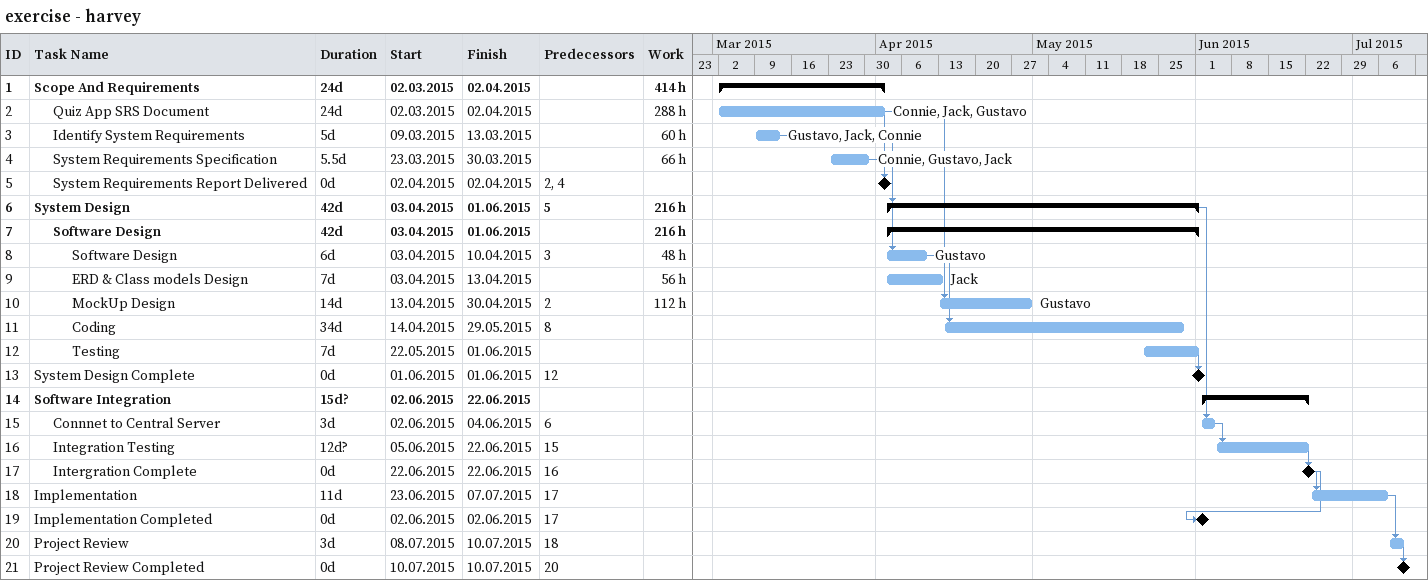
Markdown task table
exercise - harvey

| ID | Level | Task | Duration | Start | Finish | Predecessors | Resources | Work (h) |
|---|---|---|---|---|---|---|---|---|
| 1 | 1 | **Scope And Requirements** | 24d | 2015-03-02 | 2015-04-02 |  |  | 414 |
| 2 | 2 | Quiz App SRS Document | 24d | 2015-03-02 | 2015-04-02 |  | Connie, Jack, Gustavo | 288 |
| 3 | 2 | Identify System Requirements | 5d | 2015-03-09 | 2015-03-13 |  | Gustavo, Jack, Connie | 60 |
| 4 | 2 | System Requirements Specification | 5.5d | 2015-03-23 | 2015-03-30 |  | Connie, Gustavo, Jack | 66 |
| 5 | 2 | System Requirements Report Delivered | 0d | 2015-04-02 | 2015-04-02 | 2, 4 |  |  |
| 6 | 1 | **System Design** | 42d | 2015-04-03 | 2015-06-01 | 5 |  | 216 |
| 7 | 2 | **Software Design** | 42d | 2015-04-03 | 2015-06-01 |  |  | 216 |
| 8 | 3 | Software Design | 6d | 2015-04-03 | 2015-04-10 | 3 | Gustavo | 48 |
| 9 | 3 | ERD & Class models Design | 7d | 2015-04-03 | 2015-04-13 |  | Jack | 56 |
| 10 | 3 | MockUp Design | 14d | 2015-04-13 | 2015-04-30 | 2 | Gustavo | 112 |
| 11 | 3 | Coding | 34d | 2015-04-14 | 2015-05-29 | 8 |  |  |
| 12 | 3 | Testing | 7d | 2015-05-22 | 2015-06-01 |  |  |  |
| 13 | 1 | System Design Complete | 0d | 2015-06-01 | 2015-06-01 | 12 |  |  |
| 14 | 1 | **Software Integration** | 15d? | 2015-06-02 | 2015-06-22 |  |  |  |
| 15 | 2 | Connnet to Central Server | 3d | 2015-06-02 | 2015-06-04 | 6 |  |  |
| 16 | 2 | Integration Testing | 12d? | 2015-06-05 | 2015-06-22 | 15 |  |  |
| 17 | 2 | Intergration Complete | 0d | 2015-06-22 | 2015-06-22 | 16 |  |  |
| 18 | 1 | Implementation | 11d | 2015-06-23 | 2015-07-07 | 17 |  |  |
| 19 | 1 | Implementation Completed | 0d | 2015-06-02 | 2015-06-02 | 17 |  |  |
| 20 | 1 | Project Review | 3d | 2015-07-08 | 2015-07-10 | 18 |  |  |
| 21 | 1 | Project Review Completed | 0d | 2015-07-10 | 2015-07-10 | 20 |  |  |
